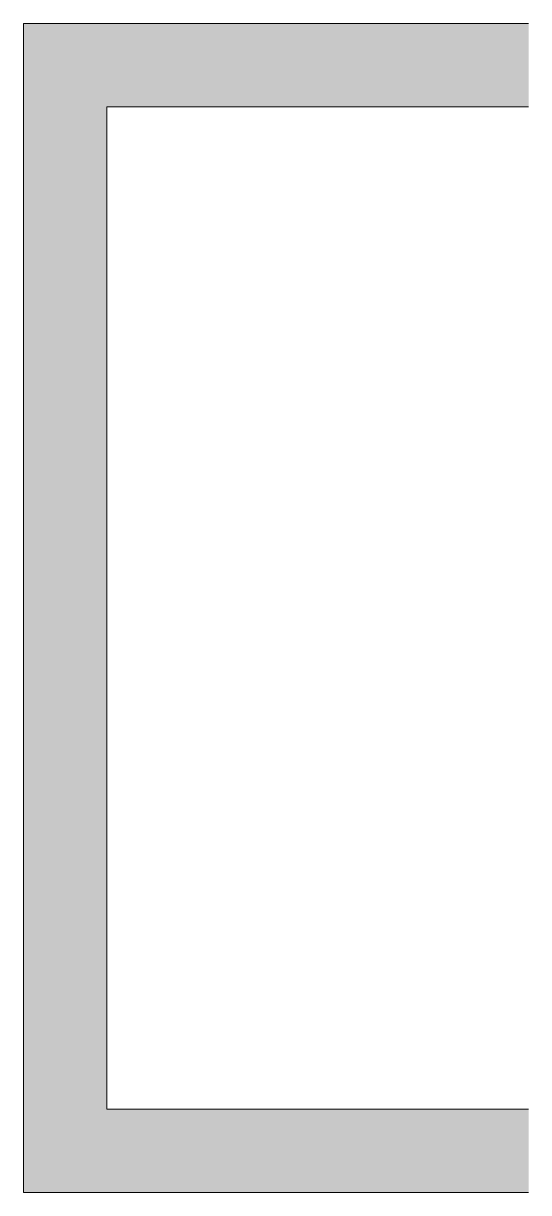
# Model space of a CAD drawing. Header units: millimetres. Extents: x -22227 to 20275, y 15053 to 61060.
# Drawn here: x 15851 to 17061, y 44892 to 47692 of the extents above; entities that cross this region are included whole.
import ezdxf

# ---------------------------------------------------------------- set-up
doc = ezdxf.new("R2010")
doc.units = ezdxf.units.MM
doc.layers.add('A-WALL', color=7, linetype='Continuous', lineweight=9)
doc.layers.add('A-WALL-PATT', color=7, linetype='Continuous', lineweight=9)

# ---------------------------------------------------------------- blocks, each defined once
blk = doc.blocks.new('AK-SGS-M3-A_rvt-1-MẶT BẰNG HỆ THỐNG GIÓ TƯƠI')
at = {"layer": 'A-WALL-PATT', "true_color": 0xeaeaea, "transparency": 33554534}
for points in [[(15851.4, 47491.9), (17060.6, 47491.9), (17060.6, 47691.9), (15851.4, 47691.9)], [(15851.4, 45091.9), (16051.4, 45091.9), (16051.4, 47491.9), (15851.4, 47491.9)], [(15851.4, 44891.9), (17060.6, 44891.9), (17060.6, 45091.9), (15851.4, 45091.9)]]:
    blk.add_hatch(color=254, dxfattribs=at).paths.add_polyline_path(points)
at = {"layer": 'A-WALL', "color": 253, "true_color": 0xaaaaaa}
for p, q in [((17060.6, 47691.9), (15851.4, 47691.9)), ((15851.4, 47691.9), (15851.4, 47491.9)), ((15851.4, 47491.9), (15851.4, 45091.9)), ((16051.4, 47491.9), (17060.6, 47491.9)), ((16051.4, 45091.9), (16051.4, 47491.9)), ((15851.4, 45091.9), (15851.4, 44891.9)), ((17060.6, 45091.9), (16051.4, 45091.9)), ((15851.4, 44891.9), (17060.6, 44891.9))]:
    blk.add_line(p, q, dxfattribs=at)
at = {"layer": 'A-WALL', "color": 9, "true_color": 0xc3c3c3}
for p, q in [((17060.6, 47691.9), (15851.4, 47691.9)), ((15851.4, 47491.9), (15851.4, 47691.9)), ((15851.4, 47491.9), (15851.4, 45091.9)), ((16051.4, 47491.9), (17060.6, 47491.9)), ((16051.4, 45091.9), (16051.4, 47491.9)), ((15851.4, 44891.9), (15851.4, 45091.9)), ((17060.6, 45091.9), (16051.4, 45091.9)), ((15851.4, 44891.9), (17060.6, 44891.9))]:
    blk.add_line(p, q, dxfattribs=at)

msp = doc.modelspace()

# ---------------------------------------------------------------- block references
at = {"lineweight": 5}
msp.add_blockref('AK-SGS-M3-A_rvt-1-MẶT BẰNG HỆ THỐNG GIÓ TƯƠI', (0, 0), dxfattribs=at)

doc.saveas('drawing.dxf')
